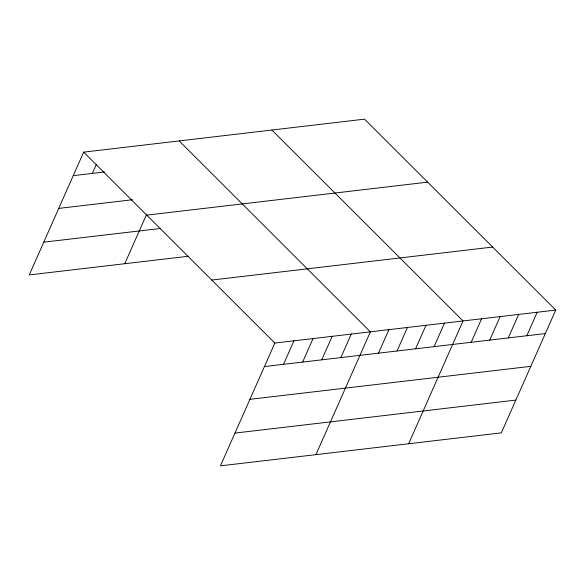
<?xml version="1.0" encoding="UTF-8"?>
<svg xmlns="http://www.w3.org/2000/svg" width="585" height="585" viewBox="0 0 585 585"><rect width="100%" height="100%" fill="white"/><g stroke="black" fill="none" stroke-linecap="round" stroke-linejoin="round"><path stroke-width="0.88" d="M555.75 310.065L274.862 343.051L220.443 465.85L501.33 432.863L555.75 310.065L364.557 119.15L83.67 152.137L29.25 274.935L188.311 256.259M92.35 173.409L96.298 164.487M124.751 263.725L146.747 214.081M283.542 364.316L293.962 340.806M302.642 362.078L313.063 338.561M321.743 359.833L332.163 336.317M340.843 357.589L351.263 334.079M315.944 454.633L370.363 331.834L179.171 140.919M378.488 353.172L388.901 329.655M397.025 350.993L407.445 327.476M415.562 348.814L425.982 325.304M434.099 346.634L444.52 323.125M408.637 443.752L463.057 320.946L271.864 130.031M471.174 342.283L481.594 318.774M489.718 340.104L500.131 316.595M508.255 337.933L518.676 314.416M526.792 335.753L537.213 312.236M73.249 175.646L104.503 171.975M58.727 208.414L132.524 199.748M146.762 215.134L427.65 182.147M43.773 242.175L160.458 228.472M211.77 280.047L492.658 247.06M264.442 366.561L545.33 333.574M249.927 399.328L530.814 366.342M234.965 433.083L515.853 400.096M83.67 152.137L274.862 343.051"/></g></svg>
